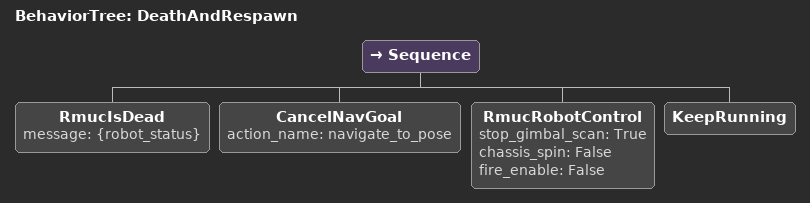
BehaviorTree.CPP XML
<?xml version="1.0" encoding="UTF-8"?>
<root BTCPP_format="4">

    <BehaviorTree ID="DeathAndRespawn">
        <Sequence>
            <RmucIsDead message="{robot_status}"/>
            <CancelNavGoal action_name="navigate_to_pose"/>
            <RmucRobotControl stop_gimbal_scan="True"
                              chassis_spin="False"
                              fire_enable="False"/>
            <KeepRunning/>
        </Sequence>
    </BehaviorTree>

</root>
